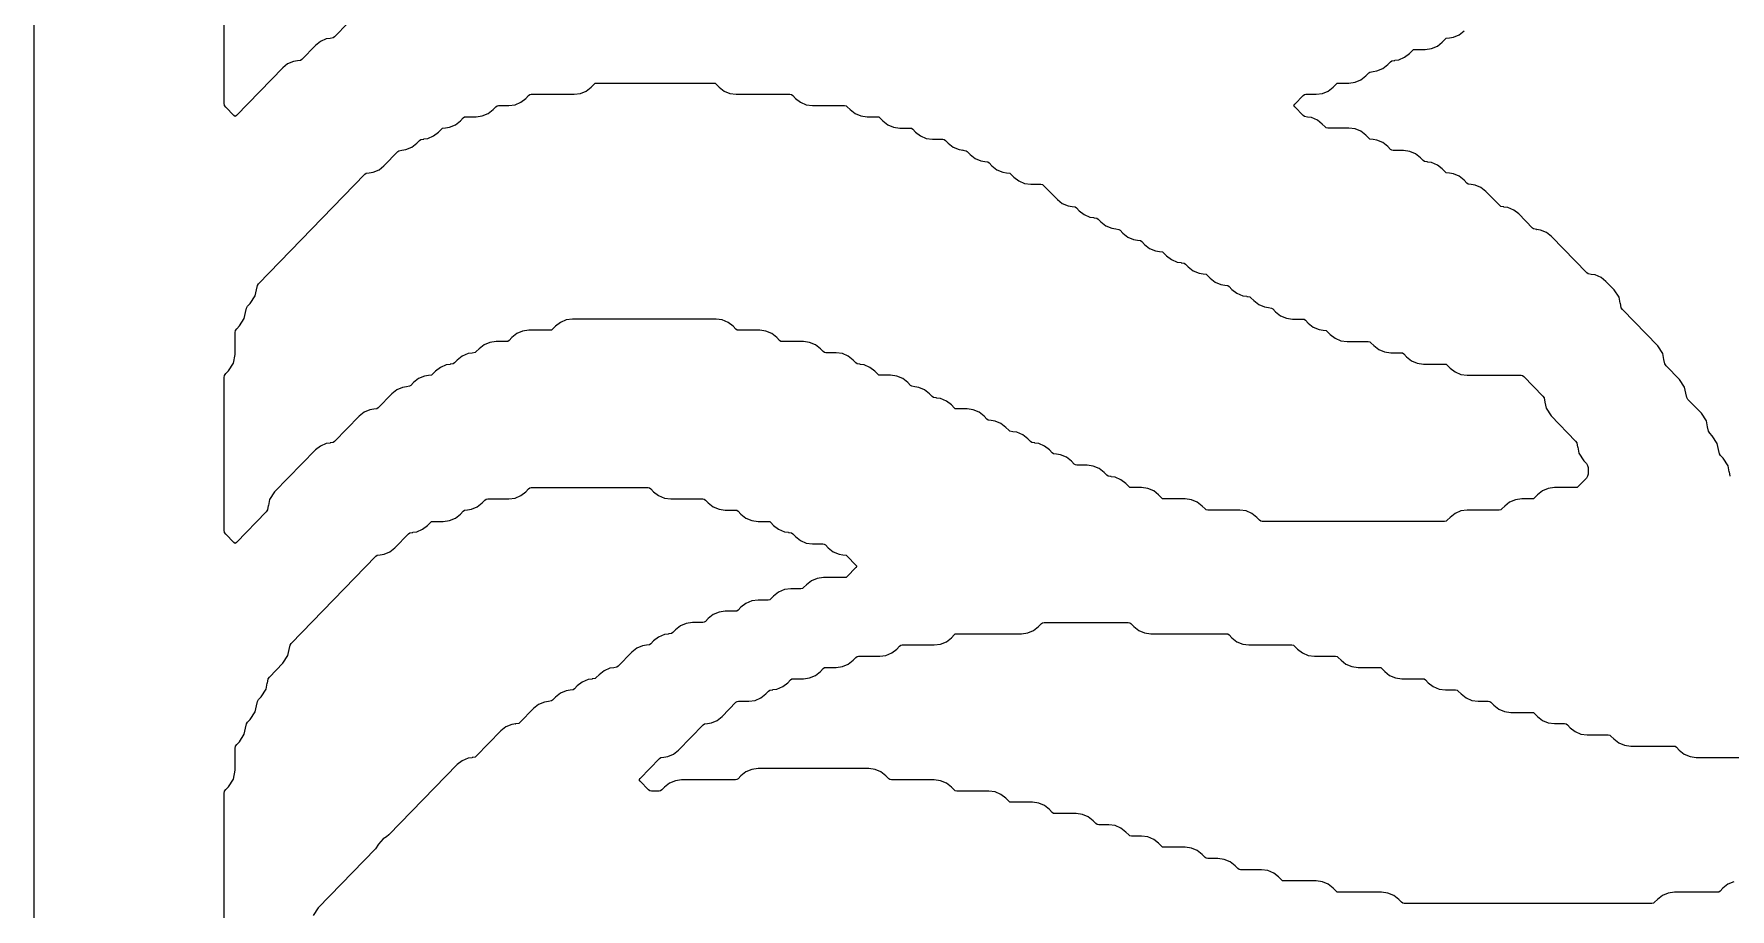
# Model space of a CAD drawing. Header units: millimetres. Extents: x 10 to 410, y 18 to 283.
# Drawn here: x 79 to 114.65, y 51.75 to 70.15 of the extents above; entities that cross this region are included whole.
import ezdxf

# ---------------------------------------------------------------- set-up
doc = ezdxf.new("R2010")
doc.units = ezdxf.units.MM
doc.layers.add('CUT', color=1, linetype='Continuous')

msp = doc.modelspace()

# ---------------------------------------------------------------- linework, layer by layer
at = {"layer": 'CUT'}
for points in [[(142.2679, 144), (129.134, 144), (129.134, 147), (121.134, 147), (121.134, 144), (100.134, 144), (100.134, 147), (92.134, 147), (92.134, 144), (79, 144), (79, 24), (92.134, 24), (92.134, 21), (100.134, 21), (100.134, 24), (121.134, 24), (121.134, 21), (129.134, 21), (129.134, 24), (142.2679, 24)], [(83.422, 64.1668), (83.4466, 64.293), (83.4494, 64.2925), (83.4674, 64.3846), (83.4923, 64.4228), (83.5468, 64.479), (83.6513, 64.6393), (83.676, 64.7656), (83.6787, 64.765), (83.6967, 64.8572), (83.7216, 64.8954), (85.958, 67.1997), (85.9831, 67.2194), (86.0478, 67.2281), (86.0475, 67.2301), (86.1309, 67.2413), (86.2534, 67.2931), (86.3579, 67.3754), (86.646, 67.6722), (86.671, 67.692), (86.7357, 67.7006), (86.7355, 67.7027), (86.8189, 67.7139), (86.9414, 67.7657), (87.0459, 67.848), (87.1046, 67.9085), (87.1297, 67.9282), (87.1944, 67.9369), (87.1941, 67.939), (87.2775, 67.9502), (87.4, 68.002), (87.5045, 68.0843), (87.5633, 68.1448), (87.5883, 68.1645), (87.653, 68.1732), (87.6528, 68.1753), (87.7362, 68.1865), (87.8587, 68.2383), (87.9632, 68.3205), (88.0219, 68.3811), (88.047, 68.4008), (88.0786, 68.4051), (88.2924, 68.4051), (88.4242, 68.4228), (88.5467, 68.4746), (88.6512, 68.5568), (88.7099, 68.6174), (88.735, 68.6371), (88.7666, 68.6414), (88.9803, 68.6414), (89.1122, 68.659), (89.2346, 68.7108), (89.3391, 68.7931), (89.3979, 68.8537), (89.423, 68.8734), (89.4546, 68.8776), (90.3563, 68.8776), (90.4881, 68.8953), (90.6106, 68.9471), (90.7151, 69.0294), (90.7739, 69.09), (90.7989, 69.1097), (90.8305, 69.1139), (93.2863, 69.1139), (93.3179, 69.1097), (93.343, 69.09), (93.4018, 69.0294), (93.5063, 68.9471), (93.6288, 68.8953), (93.7606, 68.8776), (94.8916, 68.8776), (94.9232, 68.8734), (94.9483, 68.8537), (95.0071, 68.7931), (95.1116, 68.7108), (95.234, 68.659), (95.3659, 68.6414), (96.0383, 68.6414), (96.0699, 68.6371), (96.0949, 68.6174), (96.1537, 68.5568), (96.2582, 68.4746), (96.3807, 68.4228), (96.5125, 68.4051), (96.7263, 68.4051), (96.7579, 68.4008), (96.7829, 68.3811), (96.8417, 68.3205), (96.9462, 68.2383), (97.0687, 68.1865), (97.2005, 68.1688), (97.4142, 68.1688), (97.4458, 68.1645), (97.4709, 68.1448), (97.5297, 68.0843), (97.6342, 68.002), (97.7566, 67.9502), (97.8885, 67.9325), (98.1022, 67.9325), (98.1338, 67.9282), (98.1589, 67.9085), (98.2176, 67.848), (98.3221, 67.7657), (98.4446, 67.7139), (98.5281, 67.7027), (98.5278, 67.7006), (98.5925, 67.692), (98.6175, 67.6722), (98.6763, 67.6117), (98.7808, 67.5294), (98.9033, 67.4776), (98.9867, 67.4664), (98.9864, 67.4644), (99.0511, 67.4557), (99.0762, 67.4359), (99.135, 67.3754), (99.2395, 67.2931), (99.3619, 67.2413), (99.4454, 67.2301), (99.4451, 67.2281), (99.5098, 67.2194), (99.5348, 67.1997), (99.5936, 67.1391), (99.6981, 67.0568), (99.8206, 67.005), (99.9524, 66.9873), (100.1662, 66.9873), (100.1978, 66.9831), (100.2228, 66.9634), (100.5109, 66.6665), (100.6154, 66.5843), (100.7379, 66.5325), (100.8213, 66.5213), (100.8211, 66.5192), (100.8858, 66.5105), (100.9108, 66.4908), (100.9696, 66.4303), (101.0741, 66.348), (101.1966, 66.2962), (101.28, 66.285), (101.2797, 66.2829), (101.3444, 66.2742), (101.3695, 66.2545), (101.4282, 66.194), (101.5327, 66.1117), (101.6552, 66.0599), (101.7386, 66.0487), (101.7384, 66.0466), (101.8031, 66.038), (101.8281, 66.0182), (101.8869, 65.9577), (101.9914, 65.8754), (102.1139, 65.8236), (102.1973, 65.8124), (102.197, 65.8103), (102.2617, 65.8017), (102.2868, 65.7819), (102.3455, 65.7214), (102.45, 65.6391), (102.5725, 65.5873), (102.656, 65.5761), (102.6557, 65.5741), (102.7204, 65.5654), (102.7454, 65.5457), (102.8042, 65.4851), (102.9087, 65.4028), (103.0312, 65.351), (103.1146, 65.3398), (103.1143, 65.3378), (103.179, 65.3291), (103.2041, 65.3094), (103.2629, 65.2488), (103.3674, 65.1665), (103.4898, 65.1147), (103.5733, 65.1035), (103.573, 65.1015), (103.6377, 65.0928), (103.6627, 65.0731), (103.7215, 65.0125), (103.826, 64.9303), (103.9485, 64.8784), (104.0319, 64.8673), (104.0316, 64.8652), (104.0963, 64.8565), (104.1214, 64.8368), (104.1802, 64.7762), (104.2847, 64.694), (104.4071, 64.6422), (104.4906, 64.631), (104.4903, 64.6289), (104.555, 64.6202), (104.5801, 64.6005), (104.6388, 64.54), (104.7433, 64.4577), (104.8658, 64.4059), (104.9492, 64.3947), (104.949, 64.3926), (105.0137, 64.3839), (105.0387, 64.3642), (105.0975, 64.3037), (105.202, 64.2214), (105.3245, 64.1696), (105.4563, 64.1519), (105.67, 64.1519), (105.7016, 64.1477), (105.7267, 64.1279), (105.7855, 64.0674), (105.89, 63.9851), (106.0124, 63.9333), (106.0959, 63.9221), (106.0956, 63.9201), (106.1603, 63.9114), (106.1853, 63.8916), (106.2441, 63.8311), (106.3486, 63.7488), (106.4711, 63.697), (106.6029, 63.6793), (107.046, 63.6793), (107.0776, 63.6751), (107.1027, 63.6554), (107.1614, 63.5948), (107.2659, 63.5125), (107.3884, 63.4607), (107.5202, 63.443), (107.734, 63.443), (107.7656, 63.4388), (107.7906, 63.4191), (107.8494, 63.3585), (107.9539, 63.2763), (108.0764, 63.2244), (108.2082, 63.2068), (108.6513, 63.2068), (108.6829, 63.2025), (108.7079, 63.1828), (108.7667, 63.1222), (108.8712, 63.04), (108.9937, 62.9882), (109.1255, 62.9705), (110.2566, 62.9705), (110.2882, 62.9662), (110.3132, 62.9465), (110.715, 62.5326), (110.7399, 62.4944), (110.7579, 62.4022), (110.7607, 62.4027), (110.7853, 62.2765), (110.8898, 62.1161), (111.403, 61.5874), (111.4279, 61.5492), (111.4459, 61.457), (111.4486, 61.4576), (111.4733, 61.3313), (111.5778, 61.171), (111.6323, 61.1148), (111.6572, 61.0766), (111.6659, 61.0319), (111.6659, 60.8922), (111.6572, 60.8474), (111.6323, 60.8092), (111.4599, 60.6316), (111.4348, 60.6118), (111.4032, 60.6076), (110.9601, 60.6076), (110.8283, 60.5899), (110.7058, 60.5381), (110.6013, 60.4558), (110.5426, 60.3953), (110.5175, 60.3755), (110.4859, 60.3713), (110.2722, 60.3713), (110.1403, 60.3536), (110.0179, 60.3018), (109.9134, 60.2195), (109.8546, 60.159), (109.8295, 60.1393), (109.7979, 60.135), (109.1255, 60.135), (108.9937, 60.1173), (108.8712, 60.0655), (108.7667, 59.9833), (108.7079, 59.9227), (108.6829, 59.903), (108.6513, 59.8987), (104.8195, 59.8987), (104.7879, 59.903), (104.7629, 59.9227), (104.7041, 59.9833), (104.5996, 60.0655), (104.4771, 60.1173), (104.3453, 60.135), (103.6729, 60.135), (103.6413, 60.1393), (103.6162, 60.159), (103.5575, 60.2195), (103.453, 60.3018), (103.3305, 60.3536), (103.1987, 60.3713), (102.7556, 60.3713), (102.724, 60.3755), (102.6989, 60.3953), (102.6401, 60.4558), (102.5356, 60.5381), (102.4132, 60.5899), (102.2813, 60.6076), (102.0676, 60.6076), (102.036, 60.6118), (102.0109, 60.6316), (101.9522, 60.6921), (101.8477, 60.7744), (101.7252, 60.8262), (101.6418, 60.8374), (101.642, 60.8394), (101.5773, 60.8481), (101.5523, 60.8678), (101.4935, 60.9284), (101.389, 61.0107), (101.2665, 61.0625), (101.1347, 61.0802), (100.9209, 61.0802), (100.8893, 61.0844), (100.8643, 61.1041), (100.8055, 61.1647), (100.701, 61.247), (100.5785, 61.2988), (100.4951, 61.31), (100.4954, 61.312), (100.4307, 61.3207), (100.4056, 61.3404), (100.3469, 61.401), (100.2424, 61.4832), (100.1199, 61.5351), (100.0365, 61.5462), (100.0367, 61.5483), (99.972, 61.557), (99.947, 61.5767), (99.8882, 61.6373), (99.7837, 61.7195), (99.6612, 61.7713), (99.5778, 61.7825), (99.5781, 61.7846), (99.5134, 61.7933), (99.4883, 61.813), (99.4296, 61.8735), (99.3251, 61.9558), (99.2026, 62.0076), (99.1192, 62.0188), (99.1194, 62.0209), (99.0547, 62.0296), (99.0297, 62.0493), (98.9709, 62.1098), (98.8664, 62.1921), (98.7439, 62.2439), (98.6121, 62.2616), (98.3983, 62.2616), (98.3667, 62.2658), (98.3417, 62.2856), (98.2829, 62.3461), (98.1784, 62.4284), (98.0559, 62.4802), (97.9725, 62.4914), (97.9728, 62.4934), (97.9081, 62.5021), (97.883, 62.5219), (97.8243, 62.5824), (97.7198, 62.6647), (97.5973, 62.7165), (97.5139, 62.7277), (97.5141, 62.7297), (97.4494, 62.7384), (97.4244, 62.7581), (97.3656, 62.8187), (97.2611, 62.901), (97.1386, 62.9528), (97.0068, 62.9705), (96.7931, 62.9705), (96.7614, 62.9747), (96.7364, 62.9944), (96.6776, 63.055), (96.5731, 63.1373), (96.4506, 63.1891), (96.3672, 63.2003), (96.3675, 63.2023), (96.3028, 63.211), (96.2777, 63.2307), (96.219, 63.2913), (96.1145, 63.3735), (95.992, 63.4254), (95.8602, 63.443), (95.6464, 63.443), (95.6148, 63.4473), (95.5898, 63.467), (95.531, 63.5276), (95.4265, 63.6098), (95.304, 63.6616), (95.1722, 63.6793), (94.7291, 63.6793), (94.6975, 63.6836), (94.6724, 63.7033), (94.6137, 63.7638), (94.5092, 63.8461), (94.3867, 63.8979), (94.2549, 63.9156), (93.8118, 63.9156), (93.7802, 63.9199), (93.7551, 63.9396), (93.6964, 64.0001), (93.5919, 64.0824), (93.4694, 64.1342), (93.3376, 64.1519), (90.3207, 64.1519), (90.1888, 64.1342), (90.0664, 64.0824), (89.9619, 64.0001), (89.9031, 63.9396), (89.878, 63.9199), (89.8464, 63.9156), (89.4033, 63.9156), (89.2715, 63.8979), (89.149, 63.8461), (89.0445, 63.7638), (88.9858, 63.7033), (88.9607, 63.6836), (88.9291, 63.6793), (88.7154, 63.6793), (88.5835, 63.6616), (88.4611, 63.6098), (88.3566, 63.5276), (88.2978, 63.467), (88.2727, 63.4473), (88.208, 63.4386), (88.2083, 63.4365), (88.1249, 63.4254), (88.0024, 63.3735), (87.8979, 63.2913), (87.8391, 63.2307), (87.8141, 63.211), (87.7494, 63.2023), (87.7497, 63.2003), (87.6662, 63.1891), (87.5437, 63.1373), (87.4393, 63.055), (87.3805, 62.9944), (87.3554, 62.9747), (87.2907, 62.966), (87.291, 62.964), (87.2076, 62.9528), (87.0851, 62.901), (86.9806, 62.8187), (86.9218, 62.7581), (86.8968, 62.7384), (86.8321, 62.7297), (86.8323, 62.7277), (86.7489, 62.7165), (86.6264, 62.6647), (86.5219, 62.5824), (86.2338, 62.2856), (86.2088, 62.2658), (86.1441, 62.2572), (86.1444, 62.2551), (86.0609, 62.2439), (85.9385, 62.1921), (85.834, 62.1098), (85.3165, 61.5767), (85.2915, 61.557), (85.2268, 61.5483), (85.2271, 61.5462), (85.1436, 61.5351), (85.0211, 61.4832), (84.9166, 61.401), (84.0585, 60.5168), (83.954, 60.3564), (83.9293, 60.2302), (83.9266, 60.2307), (83.9086, 60.1386), (83.8837, 60.1004), (83.2573, 59.4549), (83.2293, 59.4341), (83.2014, 59.4549), (83.0336, 59.6278), (83.0087, 59.666), (83, 59.7107), (83, 62.9222), (83.0087, 62.9669), (83.0336, 63.0051), (83.0881, 63.0613), (83.1927, 63.2216), (83.2293, 63.4095), (83.2293, 63.8673), (83.2381, 63.9121), (83.263, 63.9503), (83.3175, 64.0064)]]:
    msp.add_lwpolyline(points, close=True, dxfattribs=at)
for points in [[(85.6046, 70.3799), (85.3165, 70.083), (85.2915, 70.0633), (85.2268, 70.0546), (85.2271, 70.0526), (85.1436, 70.0414), (85.0211, 69.9896), (84.9166, 69.9073), (84.6286, 69.6105), (84.6035, 69.5907), (84.5388, 69.5821), (84.5391, 69.58), (84.4556, 69.5688), (84.3332, 69.517), (84.2287, 69.4347), (83.2573, 68.4338), (83.2293, 68.413), (83.2014, 68.4338), (83.0336, 68.6067), (83.0087, 68.6449), (83, 68.6897), (83, 80.4074)], [(114.6559, 60.8474), (114.638, 60.9396), (114.6352, 60.9391), (114.6106, 61.0653), (114.506, 61.2257), (114.4515, 61.2818), (114.4266, 61.32), (114.4086, 61.4122), (114.4059, 61.4116), (114.3812, 61.5379), (114.2767, 61.6982), (114.2222, 61.7544), (114.1973, 61.7926), (114.1793, 61.8847), (114.1765, 61.8842), (114.1519, 62.0105), (114.0473, 62.1708), (113.7635, 62.4632), (113.7386, 62.5014), (113.7207, 62.5936), (113.7179, 62.5931), (113.6933, 62.7193), (113.5887, 62.8797), (113.3049, 63.1721), (113.28, 63.2103), (113.262, 63.3025), (113.2592, 63.3019), (113.2346, 63.4282), (113.13, 63.5885), (112.3876, 64.3535), (112.3627, 64.3917), (112.3447, 64.4839), (112.3419, 64.4834), (112.3173, 64.6096), (112.2127, 64.77), (112.0426, 64.9453), (111.9381, 65.0275), (111.8156, 65.0794), (111.7322, 65.0906), (111.7324, 65.0926), (111.6677, 65.1013), (111.6427, 65.121), (110.8959, 65.8904), (110.7914, 65.9727), (110.669, 66.0245), (110.5855, 66.0357), (110.5858, 66.0378), (110.5211, 66.0464), (110.4961, 66.0662), (110.208, 66.363), (110.1035, 66.4453), (109.981, 66.4971), (109.8976, 66.5083), (109.8978, 66.5103), (109.8331, 66.519), (109.8081, 66.5387), (109.52, 66.8356), (109.4155, 66.9178), (109.293, 66.9697), (109.2096, 66.9808), (109.2098, 66.9829), (109.1451, 66.9916), (109.1201, 67.0113), (109.0613, 67.0719), (108.9568, 67.1541), (108.8343, 67.2059), (108.7509, 67.2171), (108.7512, 67.2192), (108.6865, 67.2279), (108.6614, 67.2476), (108.6027, 67.3081), (108.4982, 67.3904), (108.3757, 67.4422), (108.2923, 67.4534), (108.2925, 67.4555), (108.2278, 67.4642), (108.2028, 67.4839), (108.144, 67.5444), (108.0395, 67.6267), (107.917, 67.6785), (107.7852, 67.6962), (107.5714, 67.6962), (107.5398, 67.7004), (107.5148, 67.7202), (107.456, 67.7807), (107.3515, 67.863), (107.229, 67.9148), (107.1456, 67.926), (107.1459, 67.928), (107.0812, 67.9367), (107.0561, 67.9565), (106.9974, 68.017), (106.8929, 68.0993), (106.7704, 68.1511), (106.6386, 68.1688), (106.1955, 68.1688), (106.1639, 68.173), (106.1388, 68.1927), (106.0801, 68.2533), (105.9756, 68.3356), (105.8531, 68.3874), (105.7697, 68.3986), (105.7699, 68.4006), (105.7052, 68.4093), (105.6802, 68.429), (105.501, 68.6137), (105.4814, 68.6414), (105.501, 68.669), (105.6802, 68.8537), (105.7052, 68.8734), (105.7368, 68.8776), (105.9506, 68.8776), (106.0824, 68.8953), (106.2049, 68.9471), (106.3094, 69.0294), (106.3682, 69.09), (106.3932, 69.1097), (106.4248, 69.1139), (106.6386, 69.1139), (106.7704, 69.1316), (106.8929, 69.1834), (106.9974, 69.2657), (107.0561, 69.3262), (107.0812, 69.346), (107.1459, 69.3547), (107.1456, 69.3567), (107.229, 69.3679), (107.3515, 69.4197), (107.456, 69.502), (107.5148, 69.5625), (107.5398, 69.5823), (107.6045, 69.5909), (107.6043, 69.593), (107.6877, 69.6042), (107.8102, 69.656), (107.9147, 69.7383), (107.9734, 69.7988), (107.9985, 69.8185), (108.0301, 69.8228), (108.2439, 69.8228), (108.3757, 69.8405), (108.4982, 69.8923), (108.6027, 69.9746), (108.6614, 70.0351), (108.6865, 70.0548), (108.7512, 70.0635), (108.7509, 70.0656), (108.8343, 70.0768), (108.9568, 70.1286), (109.0613, 70.2108)], [(83, 49.5504), (83, 54.1795), (83.0087, 54.2243), (83.0336, 54.2625), (83.0881, 54.3186), (83.1927, 54.479), (83.2293, 54.6669), (83.2293, 55.1247), (83.2381, 55.1695), (83.263, 55.2077), (83.3175, 55.2638), (83.422, 55.4241), (83.4466, 55.5504), (83.4494, 55.5499), (83.4674, 55.642), (83.4923, 55.6802), (83.5468, 55.7364), (83.6513, 55.8967), (83.676, 56.023), (83.6787, 56.0224), (83.6967, 56.1146), (83.7216, 56.1528), (83.7761, 56.2089), (83.8807, 56.3693), (83.9053, 56.4955), (83.9081, 56.495), (83.926, 56.5872), (83.951, 56.6254), (84.2348, 56.9178), (84.3393, 57.0781), (84.3639, 57.2044), (84.3667, 57.2039), (84.3847, 57.296), (84.4096, 57.3342), (86.1873, 59.1659), (86.2124, 59.1856), (86.2771, 59.1943), (86.2768, 59.1964), (86.3602, 59.2076), (86.4827, 59.2594), (86.5872, 59.3416), (86.8753, 59.6385), (86.9004, 59.6582), (86.9651, 59.6669), (86.9648, 59.6689), (87.0482, 59.6801), (87.1707, 59.7319), (87.2752, 59.8142), (87.334, 59.8748), (87.359, 59.8945), (87.3906, 59.8987), (87.6044, 59.8987), (87.7362, 59.9164), (87.8587, 59.9682), (87.9632, 60.0505), (88.0219, 60.1111), (88.047, 60.1308), (88.1117, 60.1395), (88.1114, 60.1415), (88.1949, 60.1527), (88.3173, 60.2045), (88.4218, 60.2868), (88.4806, 60.3473), (88.5057, 60.3671), (88.5373, 60.3713), (88.9803, 60.3713), (89.1122, 60.389), (89.2346, 60.4408), (89.3391, 60.5231), (89.3979, 60.5836), (89.423, 60.6034), (89.4546, 60.6076), (91.9104, 60.6076), (91.942, 60.6034), (91.967, 60.5836), (92.0258, 60.5231), (92.1303, 60.4408), (92.2528, 60.389), (92.3846, 60.3713), (93.057, 60.3713), (93.0886, 60.3671), (93.1137, 60.3473), (93.1724, 60.2868), (93.2769, 60.2045), (93.3994, 60.1527), (93.5312, 60.135), (93.745, 60.135), (93.7766, 60.1308), (93.8017, 60.1111), (93.8604, 60.0505), (93.9649, 59.9682), (94.0874, 59.9164), (94.2192, 59.8987), (94.433, 59.8987), (94.4646, 59.8945), (94.4896, 59.8748), (94.5484, 59.8142), (94.6529, 59.7319), (94.7754, 59.6801), (94.8588, 59.6689), (94.8585, 59.6669), (94.9232, 59.6582), (94.9483, 59.6385), (95.0071, 59.5779), (95.1116, 59.4957), (95.234, 59.4438), (95.3659, 59.4262), (95.5796, 59.4262), (95.6112, 59.4219), (95.6363, 59.4022), (95.695, 59.3416), (95.7995, 59.2594), (95.922, 59.2076), (96.0055, 59.1964), (96.0052, 59.1943), (96.0699, 59.1856), (96.0949, 59.1659), (96.2741, 58.9813), (96.2937, 58.9536), (96.2741, 58.9259), (96.0949, 58.7413), (96.0699, 58.7215), (96.0383, 58.7173), (95.5952, 58.7173), (95.4634, 58.6996), (95.3409, 58.6478), (95.2364, 58.5655), (95.1776, 58.505), (95.1526, 58.4853), (95.121, 58.481), (94.9072, 58.481), (94.7754, 58.4633), (94.6529, 58.4115), (94.5484, 58.3292), (94.4896, 58.2687), (94.4646, 58.249), (94.433, 58.2447), (94.2192, 58.2447), (94.0874, 58.227), (93.9649, 58.1752), (93.8604, 58.093), (93.8017, 58.0324), (93.7766, 58.0127), (93.745, 58.0084), (93.5312, 58.0084), (93.3994, 57.9908), (93.2769, 57.9389), (93.1724, 57.8567), (93.1137, 57.7961), (93.0886, 57.7764), (93.057, 57.7722), (92.8433, 57.7722), (92.7114, 57.7545), (92.589, 57.7027), (92.4845, 57.6204), (92.4257, 57.5598), (92.4006, 57.5401), (92.3359, 57.5314), (92.3362, 57.5294), (92.2528, 57.5182), (92.1303, 57.4664), (92.0258, 57.3841), (91.967, 57.3235), (91.942, 57.3038), (91.8773, 57.2951), (91.8776, 57.2931), (91.7941, 57.2819), (91.6716, 57.2301), (91.5671, 57.1478), (91.2791, 56.851), (91.254, 56.8312), (91.1893, 56.8226), (91.1896, 56.8205), (91.1061, 56.8093), (90.9837, 56.7575), (90.8792, 56.6752), (90.8204, 56.6147), (90.7953, 56.595), (90.7306, 56.5863), (90.7309, 56.5842), (90.6475, 56.573), (90.525, 56.5212), (90.4205, 56.4389), (90.3617, 56.3784), (90.3367, 56.3587), (90.272, 56.35), (90.2723, 56.3479), (90.1888, 56.3367), (90.0664, 56.2849), (89.9619, 56.2027), (89.9031, 56.1421), (89.878, 56.1224), (89.8133, 56.1137), (89.8136, 56.1116), (89.7302, 56.1005), (89.6077, 56.0486), (89.5032, 55.9664), (89.2151, 55.6695), (89.1901, 55.6498), (89.1253, 55.6411), (89.1256, 55.6391), (89.0422, 55.6279), (88.9197, 55.5761), (88.8152, 55.4938), (88.2978, 54.9607), (88.2727, 54.9409), (88.208, 54.9323), (88.2083, 54.9302), (88.1249, 54.919), (88.0024, 54.8672), (87.8979, 54.7849), (86.4632, 53.3067), (86.4077, 53.263), (86.3397, 53.2215), (86.2417, 53.1111), (86.1769, 53.0118), (84.9758, 51.7742), (84.8713, 51.6138)], [(114.7269, 52.3199), (114.6044, 52.2681), (114.4999, 52.1858), (114.4411, 52.1252), (114.4161, 52.1055), (114.3845, 52.1013), (113.4827, 52.1013), (113.3509, 52.0836), (113.2284, 52.0318), (113.1239, 51.9495), (113.0652, 51.8889), (113.0401, 51.8692), (113.0085, 51.865), (107.8008, 51.865), (107.7692, 51.8692), (107.7441, 51.8889), (107.6854, 51.9495), (107.5809, 52.0318), (107.4584, 52.0836), (107.3266, 52.1013), (106.4248, 52.1013), (106.3932, 52.1055), (106.3682, 52.1252), (106.3094, 52.1858), (106.2049, 52.2681), (106.0824, 52.3199), (105.9506, 52.3376), (105.2782, 52.3376), (105.2466, 52.3418), (105.2215, 52.3615), (105.1627, 52.4221), (105.0583, 52.5043), (104.9358, 52.5562), (104.804, 52.5738), (104.3609, 52.5738), (104.3293, 52.5781), (104.3042, 52.5978), (104.2454, 52.6584), (104.1409, 52.7406), (104.0185, 52.7924), (103.8866, 52.8101), (103.6729, 52.8101), (103.6413, 52.8144), (103.6162, 52.8341), (103.5575, 52.8946), (103.453, 52.9769), (103.3305, 53.0287), (103.1987, 53.0464), (102.7556, 53.0464), (102.724, 53.0507), (102.6989, 53.0704), (102.6401, 53.1309), (102.5356, 53.2132), (102.4132, 53.265), (102.2813, 53.2827), (102.0676, 53.2827), (102.036, 53.2869), (102.0109, 53.3067), (101.9522, 53.3672), (101.8477, 53.4495), (101.7252, 53.5013), (101.5934, 53.519), (101.3796, 53.519), (101.348, 53.5232), (101.3229, 53.543), (101.2642, 53.6035), (101.1597, 53.6858), (101.0372, 53.7376), (100.9054, 53.7553), (100.4623, 53.7553), (100.4307, 53.7595), (100.4056, 53.7792), (100.3469, 53.8398), (100.2424, 53.9221), (100.1199, 53.9739), (99.9881, 53.9916), (99.545, 53.9916), (99.5134, 53.9958), (99.4883, 54.0155), (99.4296, 54.0761), (99.3251, 54.1583), (99.2026, 54.2102), (99.0708, 54.2278), (98.3983, 54.2278), (98.3667, 54.2321), (98.3417, 54.2518), (98.2829, 54.3124), (98.1784, 54.3946), (98.0559, 54.4464), (97.9241, 54.4641), (97.0224, 54.4641), (96.9908, 54.4684), (96.9657, 54.4881), (96.907, 54.5487), (96.8025, 54.6309), (96.68, 54.6827), (96.5482, 54.7004), (94.2192, 54.7004), (94.0874, 54.6827), (93.9649, 54.6309), (93.8604, 54.5487), (93.8017, 54.4881), (93.7766, 54.4684), (93.745, 54.4641), (92.6139, 54.4641), (92.4821, 54.4464), (92.3596, 54.3946), (92.2551, 54.3124), (92.1964, 54.2518), (92.1713, 54.2321), (92.1397, 54.2278), (91.9772, 54.2278), (91.9456, 54.2321), (91.9205, 54.2518), (91.7413, 54.4364), (91.7217, 54.4641), (91.7413, 54.4918), (92.1498, 54.9127), (92.1749, 54.9325), (92.2396, 54.9412), (92.2393, 54.9432), (92.3227, 54.9544), (92.4452, 55.0062), (92.5497, 55.0885), (93.0672, 55.6216), (93.0922, 55.6413), (93.1569, 55.65), (93.1566, 55.6521), (93.2401, 55.6633), (93.3625, 55.7151), (93.467, 55.7973), (93.7551, 56.0942), (93.7802, 56.1139), (93.8118, 56.1181), (94.0256, 56.1181), (94.1574, 56.1358), (94.2799, 56.1876), (94.3844, 56.2699), (94.4431, 56.3305), (94.4682, 56.3502), (94.5329, 56.3589), (94.5326, 56.3609), (94.616, 56.3721), (94.7385, 56.4239), (94.843, 56.5062), (94.9018, 56.5668), (94.9268, 56.5865), (94.9584, 56.5907), (95.1722, 56.5907), (95.304, 56.6084), (95.4265, 56.6602), (95.531, 56.7425), (95.5898, 56.803), (95.6148, 56.8228), (95.6464, 56.827), (95.8602, 56.827), (95.992, 56.8447), (96.1145, 56.8965), (96.219, 56.9788), (96.2777, 57.0393), (96.3028, 57.0591), (96.3344, 57.0633), (96.7775, 57.0633), (96.9093, 57.081), (97.0318, 57.1328), (97.1363, 57.2151), (97.1951, 57.2756), (97.2201, 57.2953), (97.2517, 57.2996), (97.9241, 57.2996), (98.0559, 57.3173), (98.1784, 57.3691), (98.2829, 57.4513), (98.3417, 57.5119), (98.3667, 57.5316), (98.3983, 57.5359), (99.7587, 57.5359), (99.8906, 57.5536), (100.013, 57.6054), (100.1175, 57.6876), (100.1763, 57.7482), (100.2014, 57.7679), (100.233, 57.7722), (102.0008, 57.7722), (102.0324, 57.7679), (102.0574, 57.7482), (102.1162, 57.6876), (102.2207, 57.6054), (102.3432, 57.5536), (102.475, 57.5359), (104.0647, 57.5359), (104.0963, 57.5316), (104.1214, 57.5119), (104.1802, 57.4513), (104.2847, 57.3691), (104.4071, 57.3173), (104.539, 57.2996), (105.4407, 57.2996), (105.4723, 57.2953), (105.4974, 57.2756), (105.5561, 57.2151), (105.6606, 57.1328), (105.7831, 57.081), (105.9149, 57.0633), (106.358, 57.0633), (106.3896, 57.0591), (106.4147, 57.0393), (106.4734, 56.9788), (106.5779, 56.8965), (106.7004, 56.8447), (106.8322, 56.827), (107.2753, 56.827), (107.3069, 56.8228), (107.332, 56.803), (107.3908, 56.7425), (107.4952, 56.6602), (107.6177, 56.6084), (107.7496, 56.5907), (108.1926, 56.5907), (108.2242, 56.5865), (108.2493, 56.5668), (108.3081, 56.5062), (108.4126, 56.4239), (108.535, 56.3721), (108.6669, 56.3544), (108.8806, 56.3544), (108.9122, 56.3502), (108.9373, 56.3305), (108.996, 56.2699), (109.1005, 56.1876), (109.223, 56.1358), (109.3548, 56.1181), (109.5686, 56.1181), (109.6002, 56.1139), (109.6253, 56.0942), (109.684, 56.0336), (109.7885, 55.9514), (109.911, 55.8995), (110.0428, 55.8819), (110.4859, 55.8819), (110.5175, 55.8776), (110.5426, 55.8579), (110.6013, 55.7973), (110.7058, 55.7151), (110.8283, 55.6633), (110.9601, 55.6456), (111.1739, 55.6456), (111.2055, 55.6413), (111.2306, 55.6216), (111.2893, 55.5611), (111.3938, 55.4788), (111.5163, 55.427), (111.6481, 55.4093), (112.0912, 55.4093), (112.1228, 55.405), (112.1479, 55.3853), (112.2066, 55.3248), (112.3111, 55.2425), (112.4336, 55.1907), (112.5654, 55.173), (113.4672, 55.173), (113.4988, 55.1688), (113.5238, 55.149), (113.5826, 55.0885), (113.6871, 55.0062), (113.8096, 54.9544), (113.9414, 54.9367), (114.8431, 54.9367)]]:
    msp.add_lwpolyline(points, dxfattribs=at)

doc.saveas('drawing.dxf')
